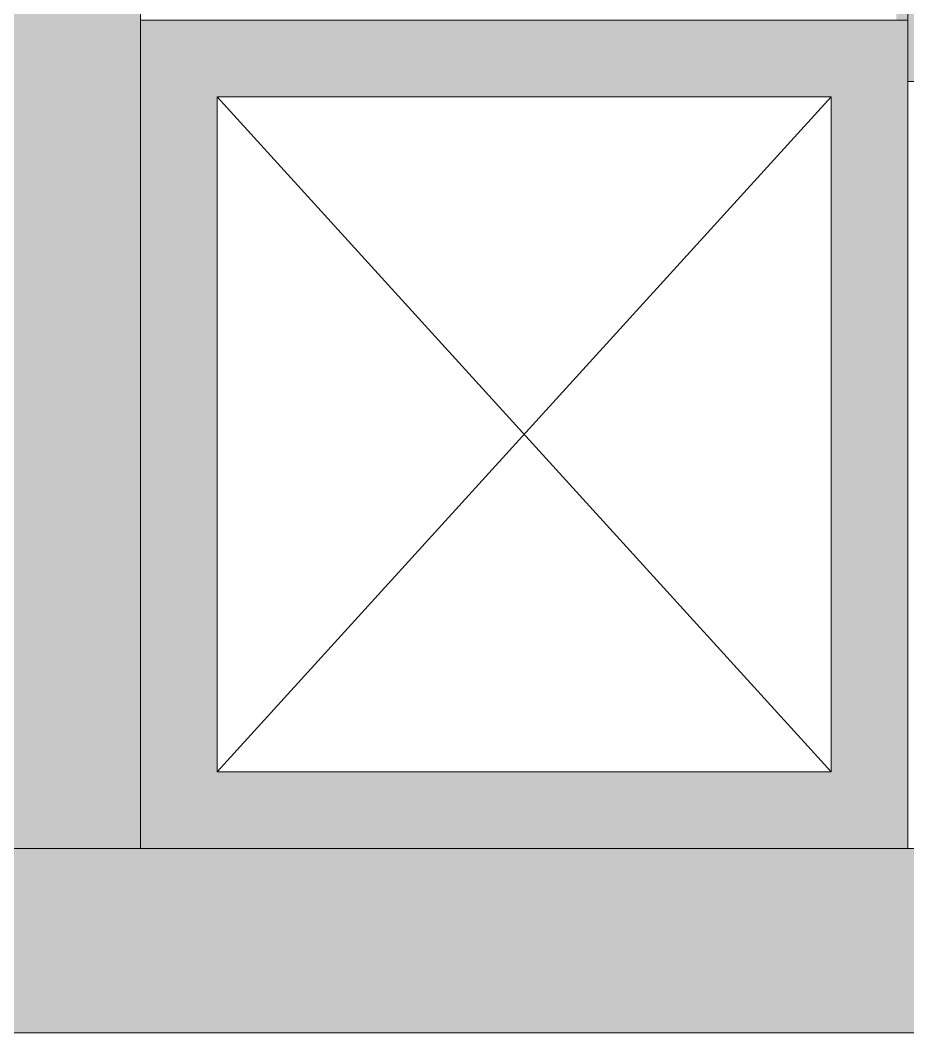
# Model space of a CAD drawing. Header units: inches. Extents: x 4017 to 5703, y -944 to 2840.
# Drawn here: x 4141.39 to 4147.17, y 384.09 to 390.69 of the extents above; entities that cross this region are included whole.
import ezdxf

# ---------------------------------------------------------------- set-up
doc = ezdxf.new("R2010")
doc.units = ezdxf.units.IN
doc.header["$MEASUREMENT"] = 0
doc.layers.get('0').update_dxf_attribs({"color": 5})
doc.layers.add('1 - optional structure A-VIEW-35', color=64, linetype='Continuous', lineweight=9)
doc.layers.add('1 - plaster', color=1, linetype='Continuous', lineweight=9)

# ---------------------------------------------------------------- blocks, each defined once
blk = doc.blocks.new('ddddw')
at = {"layer": '1 - optional structure A-VIEW-35'}
h = blk.add_hatch(color=256, dxfattribs=at)
h.dxf.hatch_style = 1
h.paths.add_polyline_path([(-1.1, 0.6891), (-1.1, 5.0891), (-5.1, 5.0891), (-5.1, 0.6891)], flags=16)
h.paths.add_polyline_path([(-5.6, 0.1891), (-5.6, 5.5891), (-0.6, 5.5891), (-0.6, 0.1891)])
at = {"layer": '1 - plaster', "true_color": 0xe0a352}
for points in [[(5.9998, 6.7891), (5.9998, 5.5891), (-6.8, 5.5891), (-6.8, 6.7891)], [(-5.6392, -217.6048), (-6.8392, -217.6048), (-6.8, 5.589), (-5.6, 5.589)], [(5.9998, 0.589), (5.9998, -0.611), (-0.6735, -0.611), (-0.6735, 0.589)]]:
    blk.add_hatch(color=33, dxfattribs=at).paths.add_polyline_path(points)
at = {"layer": '1 - optional structure A-VIEW-35'}
for points in [[(-5.6, 0.1891), (-5.6, 5.5891), (-0.6, 5.5891), (-0.6, 0.1891)], [(-5.1, 0.6891), (-5.1, 5.0891), (-1.1, 5.0891), (-1.1, 0.6891)], [(-5.1, 0.6891), (-5.1, 5.0891), (-1.1, 5.0891), (-1.1, 0.6891)]]:
    blk.add_lwpolyline(points, close=True, dxfattribs=at)
for points in [[(-5.1, 5.0891), (-1.1, 0.6891)], [(-1.1, 5.0891), (-5.1, 0.6891)]]:
    blk.add_lwpolyline(points, dxfattribs=at)
at = {"layer": '1 - plaster'}
for points in [[(5.9998, 6.7891), (5.9998, 5.5891), (-6.8, 5.5891), (-6.8, 6.7891), (5.9998, 6.7891)], [(-6.8, -217.6158), (-5.6, -217.5923), (-5.6, 5.589), (-6.8, 5.589), (-6.8, -217.6158)], [(5.9999, 0.5891), (5.9999, -0.6109), (-0.6002, -0.611), (-0.6002, 0.589), (5.9999, 0.5891)]]:
    blk.add_lwpolyline(points, dxfattribs=at)

msp = doc.modelspace()

# ---------------------------------------------------------------- block references
at = {"xscale": -1, "rotation": 180}
msp.add_blockref('ddddw', (4147.7703, 390.884), dxfattribs=at)

doc.saveas('drawing.dxf')
